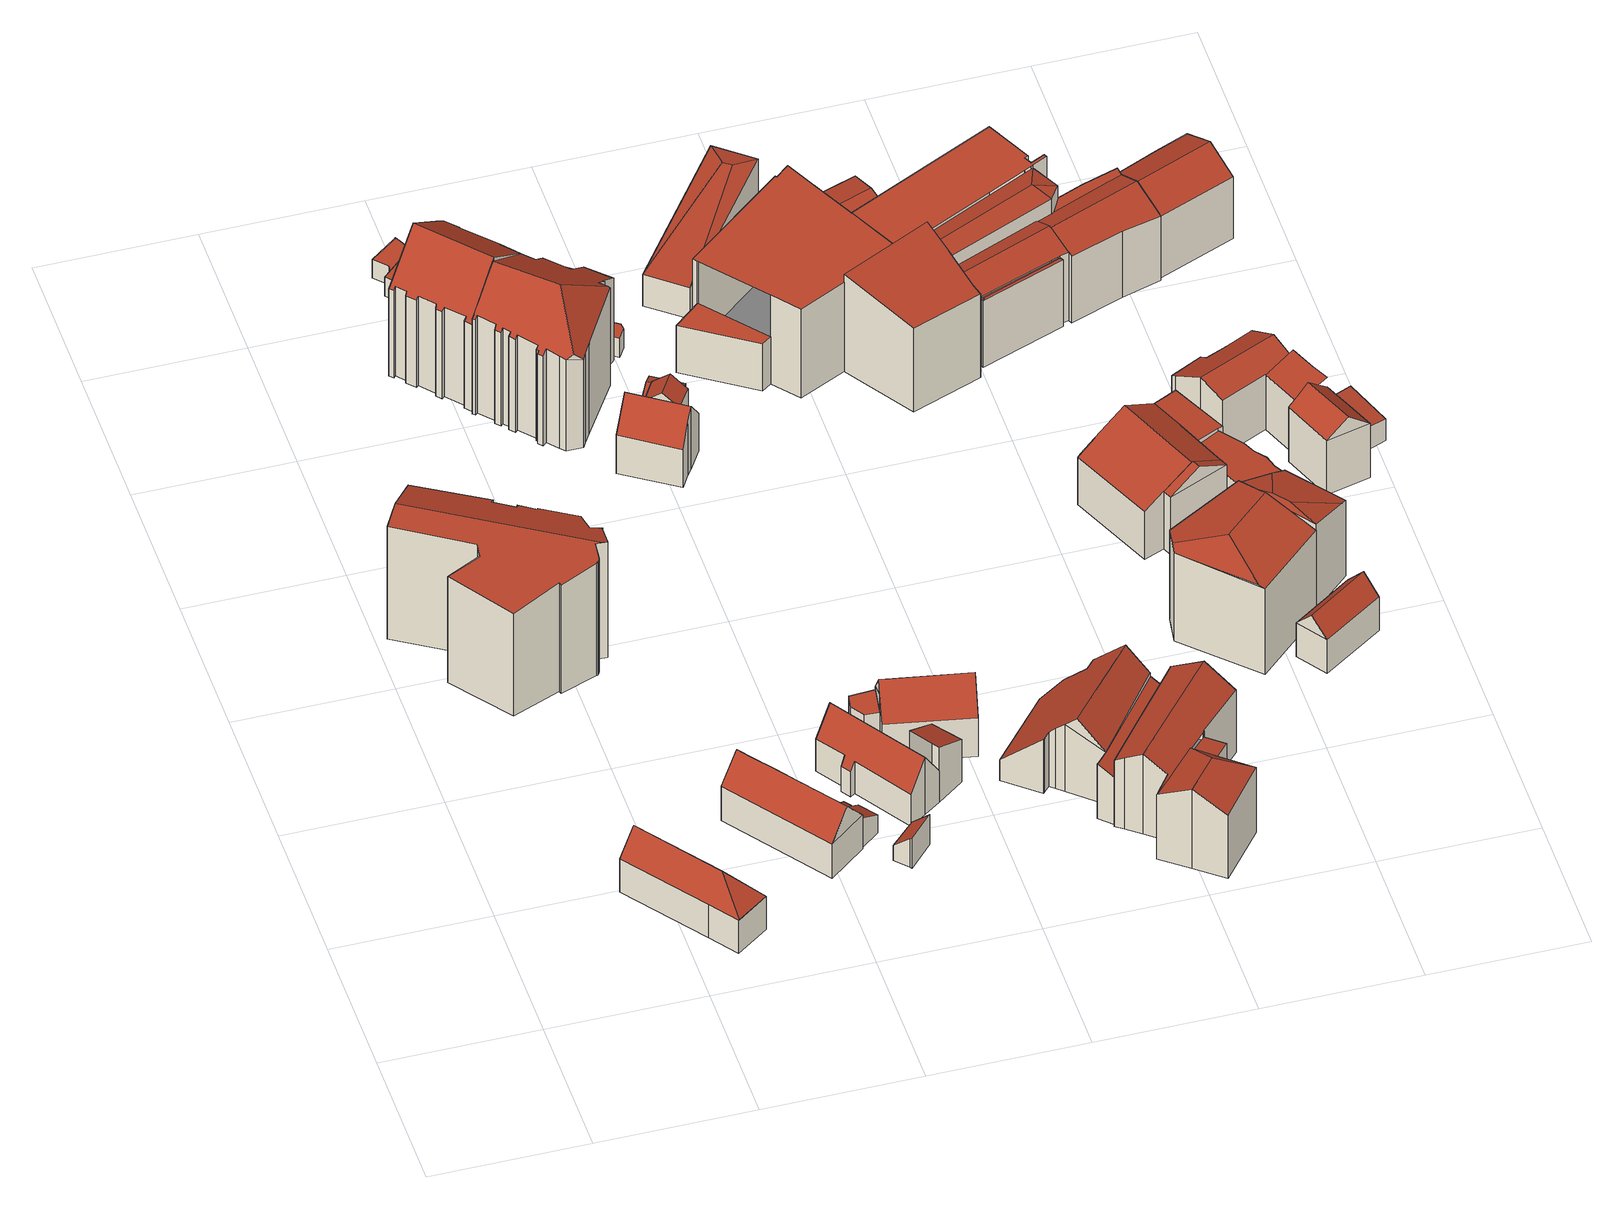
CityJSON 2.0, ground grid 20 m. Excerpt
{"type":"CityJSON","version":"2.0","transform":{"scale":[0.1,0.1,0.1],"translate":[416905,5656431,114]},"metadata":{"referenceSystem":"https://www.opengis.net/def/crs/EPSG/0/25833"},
"CityObjects":{
"building1":{"type":"Building","attributes":{"Dachtyp_tdc":"tdcFreeFormRoof","Gemeindeschluessel":14612000,"Dachneigung":52.72,"QualitaetDacherkennung":53,"Geometrietyp2DReferenz":"3000","measuredHeight":8.63,"function":"31001_9998","roofType":"5000"},"geometry":[{"type":"Solid","lod":"2","boundaries":[[[[0,1,2,3]],[[1,4,5,2]],[[4,6,7,5]],[[6,8,9,7]],[[8,10,11,9]],[[10,0,3,11]],[[8,12,13]],[[12,8,6,4,14]],[[10,13,12,14,1,0]],[[4,1,14]],[[10,8,13]],[[3,2,5,7,9,11]]]],"semantics":{"surfaces":[{"type":"WallSurface"},{"type":"RoofSurface"},{"type":"GroundSurface"}],"values":[[0,0,0,0,0,0,1,1,1,0,0,2]]}}]},
"building2":{"type":"Building","attributes":{"Dachtyp_tdc":"tdcFreeFormRoof","Gemeindeschluessel":14612000,"Dachneigung":10.25,"QualitaetDacherkennung":32,"Geometrietyp2DReferenz":"3000","measuredHeight":18.31,"function":"31001_9998","roofType":"5000"},"geometry":[{"type":"Solid","lod":"2","boundaries":[[[[15,16,17,18]],[[16,19,20,17]],[[21,22,23,24]],[[22,25,26,23]],[[25,27,28,26]],[[27,29,30,28]],[[29,31,32,30]],[[31,33,34,32]],[[33,35,36,34]],[[35,37,38,36]],[[37,39,40,38]],[[39,41,42,40]],[[41,43,44,42]],[[43,45,46,44]],[[45,47,48,46]],[[47,49,50,48]],[[49,51,52,50]],[[51,53,54,52]],[[53,55,56,54]],[[55,57,58,56]],[[57,59,60,58]],[[59,61,62,60]],[[61,15,18,62]],[[63,25,22,21,64,65,66,67,68,19,16,15,61,59,69]],[[49,47,45,43,41,39,37,35,33,31,29,27,63,69,57,55,53,51]],[[27,25,63]],[[59,57,69]],[[18,17,20,70,71,72,73,74,24,23,26,28,30,32,34,36,38,40,42,44,46,48,50,52,54,56,58,60,62]],[[19,68,70,20]],[[68,67,71,70]],[[67,66,72,71]],[[66,65,73,72]],[[65,64,74,73]],[[64,21,24,74]]]],"semantics":{"surfaces":[{"type":"WallSurface"},{"type":"RoofSurface"},{"type":"GroundSurface"}],"values":[[0,0,0,0,0,0,0,0,0,0,0,0,0,0,0,0,0,0,0,0,0,0,0,1,1,0,0,2,0,0,0,0,0,0]]}}]},
"building3":{"type":"Building","attributes":{"Dachtyp_tdc":"tdcFreeFormRoof","Gemeindeschluessel":14612000,"Dachneigung":49.77,"QualitaetDacherkennung":82,"Geometrietyp2DReferenz":"3000","measuredHeight":8.98,"function":"31001_9998","roofType":"5000"},"geometry":[{"type":"Solid","lod":"2","boundaries":[[[[75,76,77,78]],[[76,79,80,77]],[[79,81,82,80]],[[81,83,84,82]],[[83,85,86,84]],[[85,87,88,86]],[[87,75,78,88]],[[89,85,83,81,79,76,90]],[[87,89,90,75]],[[87,85,89]],[[76,75,90]],[[78,77,80,82,84,86,88]]]],"semantics":{"surfaces":[{"type":"WallSurface"},{"type":"RoofSurface"},{"type":"GroundSurface"}],"values":[[0,0,0,0,0,0,0,1,1,0,0,2]]}}]},
"building4":{"type":"Building","attributes":{"Dachtyp_tdc":"tdcPolyFlatRoof","Gemeindeschluessel":14612000,"Dachneigung":32.1,"QualitaetDacherkennung":32,"Geometrietyp2DReferenz":"3000","measuredHeight":4.16,"function":"31001_9998","roofType":"2100"},"geometry":[{"type":"Solid","lod":"2","boundaries":[[[[91,92,93,94]],[[92,95,96,93]],[[95,97,98,96]],[[97,99,100,98]],[[99,101,102,100]],[[101,103,104,102]],[[103,105,106,104]],[[105,107,108,106]],[[107,109,110,108]],[[109,91,94,110]],[[109,107,105,103,101,99,97,95,92,91]],[[94,93,96,98,100,102,104,106,108,110]]]],"semantics":{"surfaces":[{"type":"WallSurface"},{"type":"RoofSurface"},{"type":"GroundSurface"}],"values":[[0,0,0,0,0,0,0,0,0,0,1,2]]}}]},
"building5":{"type":"Building","attributes":{"Dachtyp_tdc":"tdcPolyFlatRoof","Gemeindeschluessel":14612000,"Dachneigung":30.9,"QualitaetDacherkennung":56,"Geometrietyp2DReferenz":"3000","measuredHeight":4.74,"function":"31001_9998","roofType":"2100"},"geometry":[{"type":"Solid","lod":"2","boundaries":[[[[111,112,113,114,115]],[[94,110,108,116,117]],[[115,114,110,94]],[[114,113,108,110]],[[113,112,116,108]],[[112,111,117,116]],[[111,115,94,117]]]],"semantics":{"surfaces":[{"type":"RoofSurface"},{"type":"GroundSurface"},{"type":"WallSurface"}],"values":[[0,1,2,2,2,2,2]]}}]},
"building6":{"type":"Building","attributes":{"Dachtyp_tdc":"tdcPolyFlatRoof","Gemeindeschluessel":14612000,"Dachneigung":41.65,"QualitaetDacherkennung":48,"Geometrietyp2DReferenz":"3000","measuredHeight":4.69,"function":"31001_9998","roofType":"2100"},"geometry":[{"type":"Solid","lod":"2","boundaries":[[[[118,119,120,121]],[[119,122,123,120]],[[122,124,125,123]],[[124,126,127,125]],[[126,118,121,127]],[[126,124,122,119,118]],[[121,120,123,125,127]]]],"semantics":{"surfaces":[{"type":"WallSurface"},{"type":"RoofSurface"},{"type":"GroundSurface"}],"values":[[0,0,0,0,0,1,2]]}}]},
"building7":{"type":"Building","attributes":{"Gemeindeschluessel":14612000,"Geometrietyp2DReferenz":"3000","function":"31001_9998","roofType":"9999"},"children":["building7-1","building7-2"]},
"building7-1":{"type":"BuildingPart","attributes":{"Dachtyp_tdc":"tdcPolyFlatRoof","Dachneigung":0,"QualitaetDacherkennung":54,"Geometrietyp2DReferenz":"3000","measuredHeight":3.72,"roofType":"1000"},"parents":["building7"],"geometry":[{"type":"MultiSurface","lod":"2","boundaries":[[[128,129,130,131]],[[132,133,134,135]],[[133,136,137,134]],[[136,138,139,137]],[[138,140,141,139]],[[140,138,136,133,132,142,129,128]],[[131,130,143,135,134,137,139,141]],[[129,142,143,130]],[[142,132,135,143]]],"semantics":{"surfaces":[{"type":"WallSurface"},{"type":"RoofSurface"},{"type":"GroundSurface"}],"values":[0,0,0,0,0,1,2,0,0]}}]},
"building7-2":{"type":"BuildingPart","attributes":{"Dachtyp_tdc":"tdcGableRoof","Dachneigung":37.18,"QualitaetDacherkennung":64,"Geometrietyp2DReferenz":"3000","measuredHeight":19.76,"roofType":"3100"},"parents":["building7"],"geometry":[{"type":"MultiSurface","lod":"2","boundaries":[[[144,145,128,131]],[[146,141,140]],[[146,147,148,141]],[[147,149,150,148]],[[149,151,152,150]],[[151,153,154,152]],[[153,155,156,154]],[[155,157,158,156]],[[157,159,160,158]],[[161,162,163,164]],[[162,165,166,163]],[[165,167,168,166]],[[167,169,170,168]],[[169,171,172,170]],[[171,173,174,172]],[[173,175,176,174]],[[175,177,178,176]],[[177,179,180,178]],[[179,181,182,180]],[[181,183,184,182]],[[183,144,131,184]],[[179,177,175,173,171,169,167,165,162,161,185,159,157,155,153,151,149]],[[149,147,146,145,144,183,181,179]],[[131,141,148,150,152,154,156,158,160,186,164,163,166,168,170,172,174,176,178,180,182,184]],[[159,185,186,160]],[[185,161,164,186]]],"semantics":{"surfaces":[{"type":"WallSurface"},{"type":"RoofSurface"},{"type":"GroundSurface"}],"values":[0,0,0,0,0,0,0,0,0,0,0,0,0,0,0,0,0,0,0,0,0,1,1,2,0,0]}}]},
"building8":{"type":"Building","attributes":{"Gemeindeschluessel":14612000,"Geometrietyp2DReferenz":"3000","function":"31001_9998","roofType":"9999"},"children":["building8-1","building8-2"]},
"building8-1":{"type":"BuildingPart","attributes":{"Dachtyp_tdc":"tdcPolyFlatRoof","Dachneigung":0,"QualitaetDacherkennung":47,"Geometrietyp2DReferenz":"3000","measuredHeight":2.92,"roofType":"1000"},"parents":["building8"],"geometry":[{"type":"MultiSurface","lod":"2","boundaries":[[[187,188,189,190]],[[188,191,192,189]],[[191,193,194,192]],[[193,195,196,194]],[[195,197,198,196]],[[197,199,200,198]],[[197,195,193,191,188,187,199]],[[200,190,189,192,194,196,198]]],"semantics":{"surfaces":[{"type":"WallSurface"},{"type":"RoofSurface"},{"type":"GroundSurface"}],"values":[0,0,0,0,0,0,1,2]}}]},
"building8-2":{"type":"BuildingPart","attributes":{"Dachtyp_tdc":"tdcPolyFlatRoof","Dachneigung":0,"QualitaetDacherkennung":0,"Geometrietyp2DReferenz":"3000","measuredHeight":3,"roofType":"9999"},"parents":["building8"],"geometry":[{"type":"MultiSurface","lod":"2","boundaries":[[[201,202,203,204,205,206,207]],[[199,187,207,206]],[[206,205,208,200,199]],[[205,204,209,208]],[[204,203,210,209]],[[203,202,211,210]],[[202,201,212,211]],[[201,207,187,190,212]],[[190,200,208,209,210,211,212]],[[199,200,190,187]]],"semantics":{"surfaces":[{"type":"RoofSurface"},{"type":"WallSurface"},{"type":"GroundSurface"},{"type":"ClosureSurface","isClosure":"1","QuelleClosure":"LoD1Solid"}],"values":[0,1,1,1,1,1,1,1,2,3]}}]},
"building9":{"type":"Building","attributes":{"Gemeindeschluessel":14612000,"Geometrietyp2DReferenz":"3000","function":"31001_9998","roofType":"9999"},"children":["building9-1","building9-2"]},
"building9-1":{"type":"BuildingPart","attributes":{"Dachtyp_tdc":"tdcGableRoof","Dachneigung":56.98,"QualitaetDacherkennung":80,"Geometrietyp2DReferenz":"3000","measuredHeight":9,"roofType":"3100"},"parents":["building9"],"geometry":[{"type":"MultiSurface","lod":"2","boundaries":[[[213,214,215,216]],[[214,217,218,215]],[[217,219,220,218]],[[219,221,222,220]],[[221,223,224,222]],[[223,225,226,224]],[[227,228,229,230]],[[228,231,232,229]],[[231,233,234,232]],[[233,213,216,234]],[[228,227,225,223,221]],[[221,219,217,214,213,233,231,228]],[[216,215,218,220,222,224,226,230,229,232,234]]],"semantics":{"surfaces":[{"type":"WallSurface"},{"type":"RoofSurface"},{"type":"GroundSurface"}],"values":[0,0,0,0,0,0,0,0,0,0,1,1,2]}}]},
"building9-2":{"type":"BuildingPart","attributes":{"Dachtyp_tdc":"tdcPolyFlatRoof","Dachneigung":25.76,"QualitaetDacherkennung":64,"Geometrietyp2DReferenz":"3000","measuredHeight":8.73,"roofType":"2100"},"parents":["building9"],"geometry":[{"type":"MultiSurface","lod":"2","boundaries":[[[235,236,227,230,237]],[[238,239,240,226,225]],[[239,235,237,240]],[[239,238,236,235]],[[237,230,226,240]]],"semantics":{"surfaces":[{"type":"WallSurface"},{"type":"RoofSurface"},{"type":"GroundSurface"}],"values":[0,0,0,1,2]}}]},
"building10":{"type":"Building","attributes":{"Dachtyp_tdc":"tdcPolyFlatRoof","Gemeindeschluessel":14612000,"Dachneigung":0,"QualitaetDacherkennung":69,"Geometrietyp2DReferenz":"3000","measuredHeight":6.26,"function":"31001_9998","roofType":"1000"},"geometry":[{"type":"Solid","lod":"2","boundaries":[[[[241,242,243,244]],[[242,245,246,243]],[[245,247,248,246]],[[247,249,250,248]],[[249,241,244,250]],[[249,247,245,242,241]],[[244,243,246,248,250]]]],"semantics":{"surfaces":[{"type":"WallSurface"},{"type":"RoofSurface"},{"type":"GroundSurface"}],"values":[[0,0,0,0,0,1,2]]}}]},
"building11":{"type":"Building","attributes":{"Dachtyp_tdc":"tdcFreeFormRoof","Gemeindeschluessel":14612000,"Dachneigung":33.55,"QualitaetDacherkennung":36,"Geometrietyp2DReferenz":"3000","measuredHeight":19.72,"function":"31001_9998","roofType":"5000"},"geometry":[{"type":"Solid","lod":"2","boundaries":[[[[251,252,253,254]],[[252,255,256,253]],[[255,257,258,256]],[[257,259,260,258]],[[259,261,262,260]],[[261,263,264,262]],[[263,265,266,264]],[[265,267,268,266]],[[267,269,270,268]],[[269,147,271,270]],[[147,272,273,271]],[[272,274,275,273]],[[274,276,277,275]],[[276,278,279,277]],[[278,280,281,279]],[[280,282,283,281]],[[282,284,285,283]],[[284,286,287,285]],[[286,288,289,287]],[[288,290,291,289]],[[290,292,293,291]],[[292,294,295,293]],[[294,296,297,295]],[[296,298,299,297]],[[298,300,301,299]],[[300,302,303,301]],[[302,304,305,303]],[[304,306,307,305]],[[306,308,309,307]],[[308,310,311,309]],[[310,312,313,311]],[[312,314,315,313]],[[314,316,317,315]],[[316,251,254,317]],[[318,319,288,286,284,282,280,278,276,274,272,147,320]],[[252,251,316,314,312,310,308,306,304,302,300,298,321,318,320,269,267,265,263,261,259,257,255]],[[298,296,321]],[[290,288,319]],[[147,269,320]],[[254,253,256,258,260,262,264,266,268,270,271,273,275,277,279,281,283,285,287,289,291,293,295,297,299,301,303,305,307,309,311,313,315,317]],[[292,290,319,318,321,296,294]]]],"semantics":{"surfaces":[{"type":"WallSurface"},{"type":"RoofSurface"},{"type":"GroundSurface"}],"values":[[0,0,0,0,0,0,0,0,0,0,0,0,0,0,0,0,0,0,0,0,0,0,0,0,0,0,0,0,0,0,0,0,0,0,1,1,0,0,0,2,1]]}}]},
"building12":{"type":"Building","attributes":{"Gemeindeschluessel":14612000,"Geometrietyp2DReferenz":"3000","function":"31001_9998","roofType":"9999"},"children":["building12-1","building12-2"]},
"building12-1":{"type":"BuildingPart","attributes":{"Dachtyp_tdc":"tdcGableRoof","Dachneigung":50.93,"QualitaetDacherkennung":64,"Geometrietyp2DReferenz":"3000","measuredHeight":9.84,"roofType":"3100"},"parents":["building12"],"geometry":[{"type":"MultiSurface","lod":"2","boundaries":[[[322,323,324,325]],[[323,326,327,324]],[[326,328,329,327]],[[328,330,331,329]],[[330,332,333,331]],[[332,334,335,333]],[[334,336,337,335]],[[336,338,339,337]],[[334,332,330,328,326]],[[326,323,322,338,336,334]],[[325,324,327,329,331,333,335,337,339]]],"semantics":{"surfaces":[{"type":"WallSurface"},{"type":"RoofSurface"},{"type":"GroundSurface"}],"values":[0,0,0,0,0,0,0,0,1,1,2]}}]},
"building12-2":{"type":"BuildingPart","attributes":{"Dachtyp_tdc":"tdcGableRoof","Dachneigung":40.05,"QualitaetDacherkennung":68,"Geometrietyp2DReferenz":"3000","measuredHeight":8.01,"roofType":"3100"},"parents":["building12"],"geometry":[{"type":"MultiSurface","lod":"2","boundaries":[[[340,341,342,339,338]],[[341,343,344,342]],[[343,345,346,344]],[[345,347,322,325,346]],[[345,348,349,350,347]],[[340,350,349,341]],[[347,350,340]],[[343,348,345]],[[341,349,348,343]],[[325,339,342,344,346]]],"semantics":{"surfaces":[{"type":"WallSurface"},{"type":"RoofSurface"},{"type":"GroundSurface"}],"values":[0,0,0,0,1,1,0,0,0,2]}}]},
"building13":{"type":"Building","attributes":{"Dachtyp_tdc":"tdcFreeFormRoof","Gemeindeschluessel":14612000,"Dachneigung":51.92,"QualitaetDacherkennung":77,"Geometrietyp2DReferenz":"3000","measuredHeight":10.16,"function":"31001_9998","roofType":"5000"},"geometry":[{"type":"Solid","lod":"2","boundaries":[[[[351,352,353,354]],[[352,355,356,353]],[[355,357,358,356]],[[357,359,360,358]],[[359,351,354,360]],[[359,361,362,352,351]],[[361,357,355,362]],[[355,352,362]],[[359,357,361]],[[354,353,356,358,360]]]],"semantics":{"surfaces":[{"type":"WallSurface"},{"type":"RoofSurface"},{"type":"GroundSurface"}],"values":[[0,0,0,0,0,1,1,0,0,2]]}}]},
"building14":{"type":"Building","attributes":{"Dachtyp_tdc":"tdcPolyFlatRoof","Gemeindeschluessel":14612000,"Dachneigung":0,"QualitaetDacherkennung":54,"Geometrietyp2DReferenz":"3000","measuredHeight":3.08,"function":"31001_9998","roofType":"1000"},"geometry":[{"type":"Solid","lod":"2","boundaries":[[[[363,364,365,366]],[[364,367,368,365]],[[367,369,370,368]],[[369,371,372,370]],[[371,373,374,372]],[[373,375,376,374]],[[375,377,378,376]],[[377,363,366,378]],[[377,375,373,371,369,367,364,363]],[[366,365,368,370,372,374,376,378]]]],"semantics":{"surfaces":[{"type":"WallSurface"},{"type":"RoofSurface"},{"type":"GroundSurface"}],"values":[[0,0,0,0,0,0,0,0,1,2]]}}]},
"building15":{"type":"Building","attributes":{"Dachtyp_tdc":"tdcFreeFormRoof","Gemeindeschluessel":14612000,"Dachneigung":17.25,"QualitaetDacherkennung":62,"Geometrietyp2DReferenz":"3000","measuredHeight":3.27,"function":"31001_9998","roofType":"5000"},"geometry":[{"type":"Solid","lod":"2","boundaries":[[[[379,380,381,382]],[[380,383,384,381]],[[383,385,386,384]],[[385,387,388,386]],[[387,379,382,388]],[[389,379,387,390]],[[380,389,390,385,383]],[[380,379,389]],[[387,385,390]],[[382,381,384,386,388]]]],"semantics":{"surfaces":[{"type":"WallSurface"},{"type":"RoofSurface"},{"type":"GroundSurface"}],"values":[[0,0,0,0,0,1,1,0,0,2]]}}]},
"building16":{"type":"Building","attributes":{"Dachtyp_tdc":"tdcPolyFlatRoof","Gemeindeschluessel":14612000,"Dachneigung":0,"QualitaetDacherkennung":74,"Geometrietyp2DReferenz":"3000","measuredHeight":4.22,"function":"31001_9998","roofType":"1000"},"geometry":[{"type":"Solid","lod":"2","boundaries":[[[[391,392,393,394]],[[392,395,396,393]],[[395,397,398,396]],[[397,399,400,398]],[[399,391,394,400]],[[399,397,395,392,391]],[[394,393,396,398,400]]]],"semantics":{"surfaces":[{"type":"WallSurface"},{"type":"RoofSurface"},{"type":"GroundSurface"}],"values":[[0,0,0,0,0,1,2]]}}]},
"building17":{"type":"Building","attributes":{"Dachtyp_tdc":"tdcFreeFormRoof","Gemeindeschluessel":14612000,"Dachneigung":43.83,"QualitaetDacherkennung":46,"Geometrietyp2DReferenz":"3000","measuredHeight":12.04,"function":"31001_9998","roofType":"5000"},"geometry":[{"type":"Solid","lod":"2","boundaries":[[[[401,402,403,404,405,406,407,408,409,410,411,412]],[[411,413,412]],[[414,402,401]],[[415,416,417,418,419,420,421,422,423,424,425,426]],[[403,402,425,424]],[[402,414,426,425]],[[414,413,415,426]],[[414,401,412,413]],[[413,411,416,415]],[[411,410,417,416]],[[410,409,418,417]],[[409,408,419,418]],[[408,407,420,419]],[[407,406,421,420]],[[406,405,422,421]],[[405,404,423,422]],[[404,403,424,423]]]],"semantics":{"surfaces":[{"type":"RoofSurface"},{"type":"WallSurface"},{"type":"GroundSurface"}],"values":[[0,1,1,2,1,1,1,0,1,1,1,1,1,1,1,1,1]]}}]},
"building18":{"type":"Building","attributes":{"Dachtyp_tdc":"tdcPolyFlatRoof","Gemeindeschluessel":14612000,"Dachneigung":28.66,"QualitaetDacherkennung":18,"Geometrietyp2DReferenz":"3000","measuredHeight":8.55,"function":"31001_9998","roofType":"2100"},"geometry":[{"type":"Solid","lod":"2","boundaries":[[[[427,428,429,430]],[[428,431,432,429]],[[431,433,434,432]],[[433,435,436,434]],[[435,437,438,436]],[[437,439,440,438]],[[439,441,442,440]],[[441,443,444,442]],[[443,427,430,444]],[[443,441,439,437,435,433,431,428,427]],[[430,429,432,434,436,438,440,442,444]]]],"semantics":{"surfaces":[{"type":"WallSurface"},{"type":"RoofSurface"},{"type":"GroundSurface"}],"values":[[0,0,0,0,0,0,0,0,0,1,2]]}}]},
"building19":{"type":"Building","attributes":{"Gemeindeschluessel":14612000,"Geometrietyp2DReferenz":"3000","function":"31001_9998","roofType":"9999"},"children":["building19-1","building19-2","building19-3"]},
"building19-1":{"type":"BuildingPart","attributes":{"Dachtyp_tdc":"tdcHipAndGableRoof","Dachneigung":29.99,"QualitaetDacherkennung":57,"Geometrietyp2DReferenz":"3000","measuredHeight":12.55,"roofType":"5000"},"parents":["building19"],"geometry":[{"type":"MultiSurface","lod":"2","boundaries":[[[445,446,447,448,449]],[[446,450,451,447]],[[450,452,453,451]],[[452,454,455,453]],[[446,445,456,457]],[[456,458,459,454,452,457]],[[452,450,446,457]],[[455,460,461,448,447,451,453]],[[454,459,460,455]]],"semantics":{"surfaces":[{"type":"WallSurface"},{"type":"RoofSurface"},{"type":"GroundSurface"}],"values":[0,0,0,0,1,1,1,2,0]}}]},
"building19-2":{"type":"BuildingPart","attributes":{"Dachtyp_tdc":"tdcPolyFlatRoof","Dachneigung":5.57,"QualitaetDacherkennung":42,"Geometrietyp2DReferenz":"3000","measuredHeight":9.5,"roofType":"2100"},"parents":["building19"],"geometry":[{"type":"MultiSurface","lod":"2","boundaries":[[[462,449,448,463]],[[464,462,463,465]],[[464,466,449,462]],[[463,448,461,465]]],"semantics":{"surfaces":[{"type":"WallSurface"},{"type":"RoofSurface"},{"type":"GroundSurface"}],"values":[0,0,1,2]}}]},
"building19-3":{"type":"BuildingPart","attributes":{"Dachtyp_tdc":"tdcGableRoof","Dachneigung":31.87,"QualitaetDacherkennung":72,"Geometrietyp2DReferenz":"3000","measuredHeight":12.6,"roofType":"3100"},"parents":["building19"],"geometry":[{"type":"MultiSurface","lod":"2","boundaries":[[[467,468,469,470]],[[468,471,472,469]],[[471,473,474,472]],[[473,475,476,474]],[[475,477,478,476]],[[477,479,464,465,478]],[[480,481,482,460,459]],[[481,483,484,482]],[[483,485,486,484]],[[485,487,488,486]],[[487,467,470,488]],[[483,481,480,458,489,479,477,475,473]],[[473,471,468,467,487,485,483]],[[470,469,472,474,476,478,465,461,460,482,484,486,488]]],"semantics":{"surfaces":[{"type":"WallSurface"},{"type":"RoofSurface"},{"type":"GroundSurface"}],"values":[0,0,0,0,0,0,0,0,0,0,0,1,1,2]}}]},
"building20":{"type":"Building","attributes":{"Dachtyp_tdc":"tdcHipRoof","Gemeindeschluessel":14612000,"Dachneigung":10,"QualitaetDacherkennung":30,"Geometrietyp2DReferenz":"3000","measuredHeight":8.11,"function":"31001_9998","roofType":"3200"},"geometry":[{"type":"Solid","lod":"2","boundaries":[[[[490,491,492,493]],[[491,494,495,492]],[[494,496,497,495]],[[496,490,493,497]],[[494,491,498]],[[490,496,499]],[[491,490,499,498]],[[496,494,498,499]],[[493,492,495,497]]]],"semantics":{"surfaces":[{"type":"WallSurface"},{"type":"RoofSurface"},{"type":"GroundSurface"}],"values":[[0,0,0,0,1,1,1,1,2]]}}]},
"building21":{"type":"Building","attributes":{"name":"Stadtbezirksamt Loschwitz","Gemeindeschluessel":14612000,"Geometrietyp2DReferenz":"3000","function":"31001_3012","roofType":"9999"},"children":["building21-1","building21-2","building21-3","building21-4","building21-5"]},
"building21-1":{"type":"BuildingPart","attributes":{"Dachtyp_tdc":"tdcPolyFlatRoof","Dachneigung":0,"QualitaetDacherkennung":63,"Geometrietyp2DReferenz":"3000","measuredHeight":7.35,"roofType":"1000"},"parents":["building21"],"geometry":[{"type":"MultiSurface","lod":"2","boundaries":[[[500,501,502,503]],[[501,504,505,502]],[[504,506,507,505]],[[506,508,509,507]],[[508,506,504,501,500]],[[503,502,505,507,509]]],"semantics":{"surfaces":[{"type":"WallSurface"},{"type":"RoofSurface"},{"type":"GroundSurface"}],"values":[0,0,0,0,1,2]}}]},
"building21-2":{"type":"BuildingPart","attributes":{"Dachtyp_tdc":"tdcPolyFlatRoof","Dachneigung":0,"QualitaetDacherkennung":70,"Geometrietyp2DReferenz":"3000","measuredHeight":14.05,"roofType":"1000"},"parents":["building21"],"geometry":[{"type":"MultiSurface","lod":"2","boundaries":[[[510,511,512,513]],[[511,514,515,512]],[[514,516,517,515]],[[516,518,519,517]],[[518,520,521,519]],[[520,522,523,521]],[[522,524,523]],[[525,510,513,526,527]],[[525,528,529,522,520,518,516,514,511,510]],[[513,512,515,517,519,521,523,530,531,526]]],"semantics":{"surfaces":[{"type":"WallSurface"},{"type":"RoofSurface"},{"type":"GroundSurface"}],"values":[0,0,0,0,0,0,0,0,1,2]}}]},
"building21-3":{"type":"BuildingPart","attributes":{"Dachtyp_tdc":"tdcFreeFormRoof","Dachneigung":16.57,"QualitaetDacherkennung":36,"Geometrietyp2DReferenz":"3000","measuredHeight":14.36,"roofType":"5000"},"parents":["building21"],"geometry":[{"type":"MultiSurface","lod":"2","boundaries":[[[524,532,533,523]],[[532,534,535,533]],[[534,536,537,535]],[[538,539,540,536,534]],[[538,534,532]],[[539,538,532,524]],[[540,539,524,541]],[[523,533,535,537,530]]],"semantics":{"surfaces":[{"type":"WallSurface"},{"type":"RoofSurface"},{"type":"GroundSurface"}],"values":[0,0,0,1,1,1,1,2]}}]},
"building21-4":{"type":"BuildingPart","attributes":{"Dachtyp_tdc":"tdcPolyFlatRoof","Dachneigung":0,"QualitaetDacherkennung":52,"Geometrietyp2DReferenz":"3000","measuredHeight":13.98,"roofType":"1000"},"parents":["building21"],"geometry":[{"type":"MultiSurface","lod":"2","boundaries":[[[542,543,544,545]],[[543,546,503,544]],[[546,500,503]],[[547,548,507,509,508]],[[548,549,550,507]],[[549,551,552,550]],[[551,553,554,552]],[[553,555,556,554]],[[555,557,558,556]],[[557,527,526,558]],[[559,527,557,555,553,551,549,548,547,546,543,542]],[[545,544,503,509,507,550,552,554,556,558,526,531]]],"semantics":{"surfaces":[{"type":"WallSurface"},{"type":"RoofSurface"},{"type":"GroundSurface"}],"values":[0,0,0,0,0,0,0,0,0,0,1,2]}}]},
"building21-5":{"type":"BuildingPart","attributes":{"Dachtyp_tdc":"tdcPolyFlatRoof","Dachneigung":12.23,"QualitaetDacherkennung":71,"Geometrietyp2DReferenz":"3000","measuredHeight":15.53,"roofType":"2100"},"parents":["building21"],"geometry":[{"type":"MultiSurface","lod":"2","boundaries":[[[560,561,562,537,536]],[[561,563,564,562]],[[563,565,566,564]],[[565,567,542,545,566]],[[565,563,561,560,568,567]],[[545,531,530,537,562,564,566]]],"semantics":{"surfaces":[{"type":"WallSurface"},{"type":"RoofSurface"},{"type":"GroundSurface"}],"values":[0,0,0,0,1,2]}}]},
"building22":{"type":"Building","attributes":{"Dachtyp_tdc":"tdcGableRoof","Gemeindeschluessel":14612000,"Dachneigung":16.13,"QualitaetDacherkennung":37,"Geometrietyp2DReferenz":"3000","measuredHeight":3,"function":"31001_9998","roofType":"3100"},"geometry":[{"type":"Solid","lod":"2","boundaries":[[[[569,570,571,572]],[[570,573,574,571]],[[573,575,576,574]],[[575,569,572,576]],[[573,570,577]],[[569,575,578]],[[570,569,578,577]],[[575,573,577,578]],[[572,571,574,576]]]],"semantics":{"surfaces":[{"type":"WallSurface"},{"type":"RoofSurface"},{"type":"GroundSurface"}],"values":[[0,0,0,0,0,0,1,1,2]]}}]},
"building23":{"type":"Building","attributes":{"Dachtyp_tdc":"tdcFreeFormRoof","Gemeindeschluessel":14612000,"Dachneigung":13.93,"QualitaetDacherkennung":44,"Geometrietyp2DReferenz":"3000","measuredHeight":15.32,"function":"31001_9998","roofType":"5000"},"geometry":[{"type":"Solid","lod":"2","boundaries":[[[[579,580,581,582]],[[580,583,584,581]],[[583,585,586,584]],[[585,587,588,586]],[[587,589,590,588]],[[589,579,582,590]],[[591,592,593,583]],[[580,579,594,592,591]],[[592,594,589,587,585,593]],[[583,580,591]],[[585,583,593]],[[579,589,594]],[[582,581,584,586,588,590]]]],"semantics":{"surfaces":[{"type":"WallSurface"},{"type":"RoofSurface"},{"type":"GroundSurface"}],"values":[[0,0,0,0,0,0,1,1,1,0,0,0,2]]}}]},
"building24":{"type":"Building","attributes":{"Gemeindeschluessel":14612000,"Geometrietyp2DReferenz":"3000","function":"31001_9998","roofType":"9999"},"children":["building24-1","building24-2","building24-3","building24-4"]},
"building24-1":{"type":"BuildingPart","attributes":{"Dachtyp_tdc":"tdcGableRoof","Dachneigung":29.3,"QualitaetDacherkennung":58,"Geometrietyp2DReferenz":"3000","measuredHeight":11.43,"roofType":"3100"},"parents":["building24"],"geometry":[{"type":"MultiSurface","lod":"2","boundaries":[[[595,596,597,598]],[[596,599,600,601,597]],[[602,603,604,605,606]],[[607,608,609,610,611]],[[608,595,598,609]],[[612,613,614,603,602,615,616]],[[616,599,596,595,608,607,612]],[[598,597,601,617,618,605,604,619,610,609]]],"semantics":{"surfaces":[{"type":"WallSurface"},{"type":"RoofSurface"},{"type":"GroundSurface"}],"values":[0,0,0,0,0,1,1,2]}}]},
"building24-2":{"type":"BuildingPart","attributes":{"Dachtyp_tdc":"tdcPolyFlatRoof","Dachneigung":5.61,"QualitaetDacherkennung":80,"Geometrietyp2DReferenz":"3000","measuredHeight":5.77,"roofType":"2100"},"parents":["building24"],"geometry":[{"type":"MultiSurface","lod":"2","boundaries":[[[620,621,622,623,624]],[[621,625,626,622]],[[625,627,628,626]],[[627,629,630,628]],[[629,606,605,630]],[[606,629,627,625,621,620,631]],[[623,622,626,628,630,605,618]]],"semantics":{"surfaces":[{"type":"WallSurface"},{"type":"RoofSurface"},{"type":"GroundSurface"}],"values":[0,0,0,0,0,1,2]}}]},
"building24-3":{"type":"BuildingPart","attributes":{"Dachtyp_tdc":"tdcGableRoof","Dachneigung":28.04,"QualitaetDacherkennung":61,"Geometrietyp2DReferenz":"3000","measuredHeight":11.34,"roofType":"3100"},"parents":["building24"],"geometry":[{"type":"MultiSurface","lod":"2","boundaries":[[[632,633,634,604,603]],[[633,635,636,634]],[[635,611,610,636]],[[635,633,637]],[[633,632,638,637]],[[611,635,637,638,613,639]],[[604,634,636,610,619]]],"semantics":{"surfaces":[{"type":"WallSurface"},{"type":"RoofSurface"},{"type":"GroundSurface"}],"values":[0,0,0,0,1,1,2]}}]},
"building24-4":{"type":"BuildingPart","attributes":{"Dachtyp_tdc":"tdcPolyFlatRoof","Dachneigung":0,"QualitaetDacherkennung":38,"Geometrietyp2DReferenz":"3000","measuredHeight":4.73,"roofType":"1000"},"parents":["building24"],"geometry":[{"type":"MultiSurface","lod":"2","boundaries":[[[600,640,641,601]],[[640,642,643,641]],[[642,644,645,643]],[[644,624,623,645]],[[624,644,642,640,600,646,647]],[[618,617,601,641,643,645,623]]],"semantics":{"surfaces":[{"type":"WallSurface"},{"type":"RoofSurface"},{"type":"GroundSurface"}],"values":[0,0,0,0,1,2]}}]},
"building25":{"type":"Building","attributes":{"Dachtyp_tdc":"tdcGableRoof","Gemeindeschluessel":14612000,"Dachneigung":48.29,"QualitaetDacherkennung":78,"Geometrietyp2DReferenz":"3000","measuredHeight":7.9,"function":"31001_9998","roofType":"3100"},"geometry":[{"type":"Solid","lod":"2","boundaries":[[[[648,649,650,651]],[[649,652,653,650]],[[652,654,655,653]],[[654,648,651,655]],[[652,649,656]],[[648,654,657]],[[649,648,657,656]],[[654,652,656,657]],[[651,650,653,655]]]],"semantics":{"surfaces":[{"type":"WallSurface"},{"type":"RoofSurface"},{"type":"GroundSurface"}],"values":[[0,0,0,0,0,0,1,1,2]]}}]},
"building26":{"type":"Building","attributes":{"Dachtyp_tdc":"tdcFreeFormRoof","Gemeindeschluessel":14612000,"Dachneigung":16.73,"QualitaetDacherkennung":53,"Geometrietyp2DReferenz":"3000","measuredHeight":13.55,"function":"31001_9998","roofType":"5000"},"geometry":[{"type":"Solid","lod":"2","boundaries":[[[[658,659,660,661]],[[659,662,663,660]],[[662,664,665,663]],[[664,666,667,665]],[[666,658,661,667]],[[668,669,670,664]],[[671,672,659]],[[659,672,669,668,662]],[[671,658,666,670,669,672]],[[666,664,670]],[[659,658,671]],[[664,662,668]],[[661,660,663,665,667]]]],"semantics":{"surfaces":[{"type":"WallSurface"},{"type":"RoofSurface"},{"type":"GroundSurface"}],"values":[[0,0,0,0,0,1,1,1,1,0,0,0,2]]}}]},
"building27":{"type":"Building","attributes":{"name":"Stadtbezirksamt Loschwitz","Gemeindeschluessel":14612000,"Geometrietyp2DReferenz":"3000","function":"31001_3012","roofType":"9999"},"children":["building27-1","building27-2","building27-3","building27-4"]},
"building27-1":{"type":"BuildingPart","attributes":{"Dachtyp_tdc":"tdcPolyFlatRoof","Dachneigung":38.52,"QualitaetDacherkennung":47,"Geometrietyp2DReferenz":"3000","measuredHeight":11.51,"roofType":"2100"},"parents":["building27"],"geometry":[{"type":"MultiSurface","lod":"2","boundaries":[[[673,674,675,676]],[[674,677,678,675]],[[677,679,680,678]],[[679,681,682,680]],[[681,679,677,674,673]],[[676,675,678,680,682]]],"semantics":{"surfaces":[{"type":"WallSurface"},{"type":"RoofSurface"},{"type":"GroundSurface"}],"values":[0,0,0,0,1,2]}}]},
"building27-2":{"type":"BuildingPart","attributes":{"Dachtyp_tdc":"tdcGableRoof","Dachneigung":25.75,"QualitaetDacherkennung":73,"Geometrietyp2DReferenz":"3000","measuredHeight":12.27,"roofType":"3100"},"parents":["building27"],"geometry":[{"type":"MultiSurface","lod":"2","boundaries":[[[683,684,685,686]],[[684,687,688,689,685]],[[690,691,673,676,692]],[[693,694,695,682,681]],[[694,696,697,695]],[[696,698,699,697]],[[698,683,686,699]],[[694,693,691,690,700,701,702]],[[702,687,684,683,698,696,694]],[[686,685,689,703,704,692,676,682,695,697,699]]],"semantics":{"surfaces":[{"type":"WallSurface"},{"type":"RoofSurface"},{"type":"GroundSurface"}],"values":[0,0,0,0,0,0,0,1,1,2]}}]},
"building27-3":{"type":"BuildingPart","attributes":{"Dachtyp_tdc":"tdcFreeFormRoof","Dachneigung":23.7,"QualitaetDacherkennung":19,"Geometrietyp2DReferenz":"3000","measuredHeight":10.6,"roofType":"5000"},"parents":["building27"],"geometry":[{"type":"MultiSurface","lod":"2","boundaries":[[[705,706,707,708]],[[706,709,710,707]],[[709,711,712,710]],[[711,713,714,712]],[[715,713,711,709]],[[716,715,709,706]],[[716,706,705]],[[715,716,705,713]],[[707,710,712,714,708]]],"semantics":{"surfaces":[{"type":"WallSurface"},{"type":"RoofSurface"},{"type":"GroundSurface"}],"values":[0,0,0,0,1,1,1,1,2]}}]},
"building27-4":{"type":"BuildingPart","attributes":{"Dachtyp_tdc":"tdcGableRoof","Dachneigung":25.41,"QualitaetDacherkennung":72,"Geometrietyp2DReferenz":"3000","measuredHeight":12.25,"roofType":"3100"},"parents":["building27"],"geometry":[{"type":"MultiSurface","lod":"2","boundaries":[[[688,717,708,689]],[[717,705,708]],[[718,719,712,714,713]],[[719,720,721,712]],[[720,722,723,721]],[[722,724,725,723]],[[724,726,690,692,725]],[[722,720,719,718,717,688,727,701,728]],[[728,726,724,722]],[[704,703,689,708,714,712,721,723,725,692]]],"semantics":{"surfaces":[{"type":"WallSurface"},{"type":"RoofSurface"},{"type":"GroundSurface"}],"values":[0,0,0,0,0,0,0,1,1,2]}}]},
"building28":{"type":"Building","attributes":{"Dachtyp_tdc":"tdcPolyFlatRoof","Gemeindeschluessel":14612000,"Dachneigung":5.08,"QualitaetDacherkennung":77,"Geometrietyp2DReferenz":"3000","measuredHeight":3.88,"function":"31001_9998","roofType":"2100"},"geometry":[{"type":"Solid","lod":"2","boundaries":[[[[729,730,731,732]],[[730,733,734,731]],[[733,735,736,734]],[[735,737,738,736]],[[737,739,740,738]],[[739,741,742,740]],[[741,743,744,742]],[[743,745,746,744]],[[745,747,748,746]],[[747,749,750,748]],[[749,729,732,750]],[[749,747,745,743,741,739,737,735,733,730,729]],[[732,731,734,736,738,740,742,744,746,748,750]]]],"semantics":{"surfaces":[{"type":"WallSurface"},{"type":"RoofSurface"},{"type":"GroundSurface"}],"values":[[0,0,0,0,0,0,0,0,0,0,0,1,2]]}}]},
"building29":{"type":"Building","attributes":{"Gemeindeschluessel":14612000,"Geometrietyp2DReferenz":"3000","function":"31001_9998","roofType":"9999"},"children":["building29-1","building29-2","building29-3","building29-4","building29-5"]},
"building29-1":{"type":"BuildingPart","attributes":{"Dachtyp_tdc":"tdcGableRoof","Dachneigung":40.1,"QualitaetDacherkennung":82,"Geometrietyp2DReferenz":"3000","measuredHeight":10.85,"roofType":"3100"},"parents":["building29"],"geometry":[{"type":"MultiSurface","lod":"2","boundaries":[[[751,752,753,754,755]],[[752,756,757,753]],[[756,758,759,757]],[[758,760,761,759]],[[752,751,762,763,764,765]],[[766,756,765,764,767]],[[758,766,767,768,760]],[[756,766,758]],[[769,762,751]],[[752,765,756]],[[754,753,757,759,761,770]]],"semantics":{"surfaces":[{"type":"WallSurface"},{"type":"RoofSurface"},{"type":"GroundSurface"}],"values":[0,0,0,0,1,1,0,0,0,0,2]}}]},
"building29-2":{"type":"BuildingPart","attributes":{"Dachtyp_tdc":"tdcGableRoof","Dachneigung":30.05,"QualitaetDacherkennung":41,"Geometrietyp2DReferenz":"3000","measuredHeight":9.82,"roofType":"3100"},"parents":["building29"],"geometry":[{"type":"MultiSurface","lod":"2","boundaries":[[[771,772,773,774]],[[772,775,776,773]],[[775,777,776]],[[778,779,780,781,782,783]],[[779,784,785,780]],[[786,787,788,789,790]],[[787,791,792,788]],[[791,793,794,792]],[[793,795,796,794]],[[795,771,774,796]],[[791,787,786,797,784,779]],[[779,778,775,772,771,795,793,791]],[[774,773,776,781,780,785,789,788,792,794,796]]],"semantics":{"surfaces":[{"type":"WallSurface"},{"type":"RoofSurface"},{"type":"GroundSurface"}],"values":[0,0,0,0,0,0,0,0,0,0,1,1,2]}}]},
"building29-3":{"type":"BuildingPart","attributes":{"Dachtyp_tdc":"tdcGableRoof","Dachneigung":61.27,"QualitaetDacherkennung":13,"Geometrietyp2DReferenz":"3000","measuredHeight":5.35,"roofType":"3100"},"parents":["building29"],"geometry":[{"type":"MultiSurface","lod":"2","boundaries":[[[798,799,800,801]],[[799,782,781,800]],[[777,798,801,776]],[[777,802,803,798]],[[804,803,802,783]],[[799,804,783,782]],[[798,803,804,799]],[[801,800,781,776]]],"semantics":{"surfaces":[{"type":"WallSurface"},{"type":"RoofSurface"},{"type":"GroundSurface"}],"values":[0,0,0,1,1,0,0,2]}}]},
"building29-4":{"type":"BuildingPart","attributes":{"Dachtyp_tdc":"tdcPolyFlatRoof","Dachneigung":18.51,"QualitaetDacherkennung":69,"Geometrietyp2DReferenz":"3000","measuredHeight":10.04,"roofType":"2100"},"parents":["building29"],"geometry":[{"type":"MultiSurface","lod":"2","boundaries":[[[805,806,807,808,785,784]],[[768,790,789,761,760]],[[768,763,809,806,805,797,790]],[[789,785,808,770,761]]],"semantics":{"surfaces":[{"type":"WallSurface"},{"type":"RoofSurface"},{"type":"GroundSurface"}],"values":[0,0,1,2]}}]},
"building29-5":{"type":"BuildingPart","attributes":{"Dachtyp_tdc":"tdcPolyFlatRoof","Dachneigung":3.12,"QualitaetDacherkennung":54,"Geometrietyp2DReferenz":"3000","measuredHeight":3.65,"roofType":"2100"},"parents":["building29"],"geometry":[{"type":"MultiSurface","lod":"2","boundaries":[[[807,810,811,808]],[[810,812,813,811]],[[812,755,754,813]],[[755,812,810,807,814]],[[808,811,813,754,770]]],"semantics":{"surfaces":[{"type":"WallSurface"},{"type":"RoofSurface"},{"type":"GroundSurface"}],"values":[0,0,0,1,2]}}]},
"building30":{"type":"Building","attributes":{"Dachtyp_tdc":"tdcPolyFlatRoof","Gemeindeschluessel":14612000,"Dachneigung":0,"QualitaetDacherkennung":52,"Geometrietyp2DReferenz":"3000","measuredHeight":4.14,"function":"31001_9998","roofType":"1000"},"geometry":[{"type":"Solid","lod":"2","boundaries":[[[[815,816,817,818]],[[816,819,820,817]],[[819,821,822,820]],[[821,815,818,822]],[[821,819,816,815]],[[818,817,820,822]]]],"semantics":{"surfaces":[{"type":"WallSurface"},{"type":"RoofSurface"},{"type":"GroundSurface"}],"values":[[0,0,0,0,1,2]]}}]},
"building31":{"type":"Building","attributes":{"Dachtyp_tdc":"tdcFreeFormRoof","Gemeindeschluessel":14612000,"Dachneigung":46.58,"QualitaetDacherkennung":20,"Geometrietyp2DReferenz":"3000","measuredHeight":5.24,"function":"31001_9998","roofType":"5000"},"geometry":[{"type":"Solid","lod":"2","boundaries":[[[[821,819,823,824]],[[819,825,826,823]],[[825,827,828,826]],[[827,821,824,828]],[[829,830,827,825]],[[829,825,819]],[[830,829,819,821]],[[830,821,827]],[[824,823,826,828]]]],"semantics":{"surfaces":[{"type":"WallSurface"},{"type":"RoofSurface"},{"type":"GroundSurface"}],"values":[[0,0,0,0,1,1,1,0,2]]}}]},
"building32":{"type":"Building","attributes":{"Dachtyp_tdc":"tdcGableRoof","Gemeindeschluessel":14612000,"Dachneigung":25.27,"QualitaetDacherkennung":75,"Geometrietyp2DReferenz":"3000","measuredHeight":11.78,"function":"31001_9998","roofType":"3100"},"geometry":[{"type":"Solid","lod":"2","boundaries":[[[[696,831,832,833]],[[831,834,835,832]],[[834,836,837,835]],[[836,838,828,837]],[[838,839,826,828]],[[839,840,841,826]],[[840,842,843,841]],[[842,844,845,843]],[[844,698,846,845]],[[698,696,833,846]],[[842,840,839,838,836,834,831]],[[831,696,698,844,842]],[[833,832,835,837,828,826,841,843,845,846]]]],"semantics":{"surfaces":[{"type":"WallSurface"},{"type":"RoofSurface"},{"type":"GroundSurface"}],"values":[[0,0,0,0,0,0,0,0,0,0,1,1,2]]}}]}
},
"vertices":[
[226,95,58],[150,198,58],[150,198,6],[226,95,6],[192,228,59],[192,228,6],[229,177,59],[229,177,6],[294,89,58],[294,89,6],[252,59,58],[252,59,6],[247,110,92],[253,59,59],[171,213,92],
[140,683,189],[165,666,190],[165,666,27],[140,683,27],[167,671,188],[167,671,27],[248,599,195],[247,596,196],[247,596,27],[248,599,27],[243,560,209],[243,560,27],[228,561,209],[228,561,27],[226,539,206],[226,539,27],[226,538,205],[226,538,27],[225,537,205],[225,537,27],[225,536,205],[225,536,27],[224,535,205],[224,535,27],[223,535,205],[223,535,27],[223,534,204],[223,534,27],[222,534,204],[222,534,27],[174,517,197],[174,517,27],[173,521,198],[173,521,27],[111,496,188],[111,496,27],[54,572,194],[54,572,27],[97,587,201],[97,587,27],[99,605,203],[99,605,27],[8,662,204],[8,662,27],[56,739,188],[56,739,27],[143,688,187],[143,688,27],[236,560,210],[233,601,197],[233,602,197],[232,633,187],[188,660,187],[187,657,188],[26,691,210],[187,657,27],[188,660,27],[232,633,27],[233,602,27],[233,601,27],
[293,270,70],[339,304,74],[339,304,16],[293,270,16],[361,275,74],[361,275,16],[385,242,74],[385,242,16],[417,200,73],[417,200,16],[436,178,69],[436,178,16],[388,140,70],[388,140,16],[412,159,106],[317,288,106],
[417,200,60],[385,242,60],[385,242,18],[417,200,18],[361,275,59],[361,275,18],[369,281,53],[369,281,18],[394,247,54],[394,247,18],[402,252,47],[402,252,18],[421,229,46],[421,229,18],[431,237,39],[431,237,18],[443,220,39],[443,220,18],[433,213,47],[433,213,18],
[436,178,65],[460,197,46],[443,220,46],[433,213,53],[417,200,66],[460,197,18],[436,178,18],
[479,132,61],[464,148,41],[464,148,17],[479,132,17],[495,177,44],[495,177,17],[512,162,64],[512,162,17],[481,129,64],[481,129,17],
[236,1138,80],[240,1142,80],[240,1142,43],[236,1138,43],[293,1179,80],[318,1149,80],[318,1149,43],[293,1179,43],[278,1115,80],[278,1115,43],[277,1103,80],[277,1103,43],[272,1098,80],[272,1098,43],[248,1142,80],[248,1142,43],
[236,1138,189],[236,1138,188],[272,1098,189],[291,1076,189],[291,1076,43],[244,1026,240],[244,1026,43],[209,989,184],[209,989,43],[206,986,179],[206,986,43],[199,994,180],[199,994,43],[202,997,184],[202,997,43],[182,1019,184],[182,1019,43],[173,1023,180],[175,1027,184],[175,1027,43],[173,1023,43],[159,1046,184],[159,1046,43],[156,1043,180],[156,1043,43],[146,1054,180],[146,1054,43],[148,1057,184],[148,1057,43],[138,1069,184],[138,1069,43],[136,1066,181],[136,1066,43],[131,1071,180],[131,1071,43],[171,1108,240],[171,1108,43],[209,1143,202],[209,1143,43],[222,1155,188],[222,1155,43],[179,1016,180],[179,1016,43],
[173,1205,77],[173,1214,77],[173,1214,48],[173,1205,48],[158,1230,77],[158,1230,48],[169,1238,77],[169,1238,48],[193,1256,77],[193,1256,48],[194,1258,77],[194,1258,48],[205,1235,77],[205,1235,48],
[163,1196,78],[209,1143,78],[222,1155,78],[239,1170,78],[229,1183,78],[205,1235,78],[173,1205,78],[229,1183,48],[239,1170,48],[222,1155,48],[209,1143,48],[163,1196,48],
[447,264,57],[439,276,57],[439,276,18],[447,264,18],[445,281,69],[445,281,18],[421,317,69],[421,317,18],[442,331,108],[442,331,18],[463,344,70],[463,344,18],[518,263,69],[518,263,18],[542,226,68],[521,211,108],[521,211,18],[542,226,18],[500,196,68],[500,196,18],[453,268,69],[453,268,18],
[577,252,85],[542,226,105],[577,252,18],[518,263,105],[551,287,85],[551,287,18],
[471,344,82],[474,362,82],[474,362,20],[471,344,20],[506,364,82],[506,364,20],[500,325,82],[500,325,20],[482,326,82],[482,326,20],
[239,949,186],[242,952,189],[242,952,39],[239,949,39],[235,960,190],[235,960,39],[232,957,186],[232,957,39],[226,963,187],[226,963,39],[229,967,191],[229,967,39],[212,986,193],[212,986,39],[209,983,189],[209,983,39],[206,986,189],[206,986,39],[209,989,193],[209,989,39],[291,1076,39],[296,1069,190],[296,1069,39],[304,1060,190],[304,1060,39],[316,1071,180],[316,1071,39],[341,1040,183],[341,1040,39],[361,1058,165],[361,1058,39],[388,1026,169],[388,1026,39],[369,1008,186],[369,1008,39],[371,1006,186],[371,1006,39],[361,997,195],[361,997,39],[372,987,193],[372,987,39],[326,916,181],[326,916,39],[317,902,179],[317,902,39],[313,895,178],[313,895,39],[292,895,183],[292,895,39],[286,902,184],[286,902,39],[274,916,186],[274,916,39],[269,911,180],[269,911,39],[264,917,180],[264,917,39],[266,919,183],[266,919,39],[264,922,183],[264,922,39],[267,924,186],[267,924,39],[248,945,189],[248,945,39],[245,942,185],[245,942,39],[305,964,237],[370,988,195],[242,1024,237],[301,895,189],
[420,866,98],[439,853,97],[439,853,38],[420,866,38],[422,826,137],[422,826,38],[415,817,122],[415,817,38],[404,799,97],[404,799,38],[337,844,98],[337,844,38],[355,871,137],[355,871,38],[372,897,98],[372,897,38],[384,889,98],[384,889,38],
[384,889,100],[401,917,100],[401,917,38],[430,898,100],[430,898,38],[438,893,100],[438,893,38],[420,866,100],[430,898,108],[420,905,118],[402,877,118],
[497,304,83],[500,325,110],[500,325,22],[497,304,22],[506,364,87],[506,364,22],[617,347,84],[617,347,22],[606,284,82],[606,284,22],[612,316,124],[502,336,124],
[388,1026,76],[361,1058,76],[361,1058,46],[388,1026,46],[376,1070,76],[376,1070,46],[381,1064,76],[381,1064,46],[381,1060,76],[381,1060,46],[402,1045,76],[402,1045,46],[403,1036,76],[403,1036,46],[394,1022,76],[394,1022,46],
[446,930,74],[430,898,71],[430,898,45],[446,930,45],[401,917,71],[401,917,45],[391,923,71],[391,923,45],[409,954,74],[409,954,45],[440,918,78],[402,942,78],
[341,1108,94],[363,1137,94],[363,1137,52],[341,1108,52],[408,1104,94],[408,1104,52],[381,1064,94],[381,1064,52],[376,1070,94],[376,1070,52],
[785,290,145],[754,316,106],[743,304,106],[721,323,78],[691,321,57],[618,236,56],[660,200,109],[662,202,109],[669,210,109],[676,204,119],[685,196,130],[696,186,145],[724,162,106],[809,270,112],[724,162,24],[685,196,24],[676,204,24],[669,210,24],[662,202,24],[660,200,24],[618,236,24],[691,321,24],[721,323,24],[743,304,24],[754,316,24],[809,270,24],
[724,129,96],[708,144,108],[708,144,22],[724,129,22],[710,146,108],[710,146,22],[724,162,107],[724,162,22],[754,200,107],[754,200,22],[809,270,107],[809,270,22],[813,266,104],[813,266,22],[824,256,96],[824,256,22],[770,188,96],[770,188,22],
[838,105,122],[878,73,121],[878,73,19],[838,105,19],[838,105,114],[825,7,119],[825,7,19],[790,35,144],[790,35,19],[755,62,121],[755,62,19],[814,124,123],[827,79,144],[778,85,122],[756,62,121],[756,62,19],[814,124,19],
[860,132,111],[860,132,19],[838,150,111],[838,150,19],[814,124,114],
[770,188,121],[824,256,119],[824,256,19],[770,188,19],[833,268,118],[833,268,19],[864,238,145],[864,238,19],[894,209,117],[894,209,19],[837,150,120],[837,150,19],[838,150,120],[756,62,123],[776,88,124],[776,88,19],[752,107,145],[752,107,19],[734,121,131],[734,121,19],[724,129,123],[724,129,19],[814,124,121],
[571,1251,128],[617,1214,128],[617,1214,53],[571,1251,53],[488,1054,102],[488,1054,53],[442,1091,102],[442,1091,53],[584,1206,134],[574,1214,134],
[548,930,120],[536,921,120],[536,921,46],[548,930,46],[449,979,120],[449,979,46],[483,1008,120],[483,1008,46],[484,1008,120],[484,1008,46],
[870,1130,187],[899,1070,187],[899,1070,46],[870,1130,46],[894,1068,187],[894,1068,46],[899,1058,187],[899,1058,46],[917,1067,187],[917,1067,46],[919,1063,187],[919,1063,46],[900,1054,187],[900,1054,46],[900,1054,182],[677,1036,187],[677,1036,46],[677,1036,186],[712,963,187],[751,981,187],[751,981,46],[712,963,46],
[919,1017,182],[919,1017,46],[906,998,182],[906,998,46],[764,937,182],[764,937,46],[889,1018,190],[888,1019,190],[757,959,189],[751,981,182],
[635,926,186],[575,897,186],[575,897,46],[635,926,46],[548,930,186],[484,1008,186],[483,1008,186],[479,1014,186],[479,1014,46],[610,1121,186],[610,1121,46],[611,1119,186],[611,1119,46],[629,1134,186],[629,1134,46],[644,1103,186],[644,1103,46],[712,963,186],
[764,937,192],[778,886,180],[778,886,46],[783,872,177],[783,872,46],[693,838,177],[693,838,46],[635,926,199],[751,981,202],
[755,1141,71],[663,1106,70],[663,1106,52],[755,1141,52],[636,1175,76],[636,1175,52],[732,1208,76],[732,1208,52],[649,1143,82],[742,1177,82],
[1041,381,176],[957,303,176],[957,303,41],[1041,381,41],[872,387,180],[872,387,41],[878,424,181],[878,424,41],[976,476,187],[976,476,41],[995,444,193],[995,444,41],[951,309,178],[937,384,194],[874,399,184],[998,440,194],
[828,630,124],[832,632,127],[832,632,50],[828,630,50],[852,641,139],[852,641,97],[852,641,50],[952,632,141],[980,561,141],[980,561,50],[952,632,50],[952,632,100],[902,530,141],[876,519,125],[876,519,50],[902,530,50],[902,530,140],[940,545,164],[942,546,163],[979,561,142],[934,676,140],[893,658,164],[893,658,50],[934,676,50],[940,545,50],
[925,701,107],[974,724,108],[974,724,50],[925,701,50],[925,701,97],[1011,658,100],[1011,658,50],[1005,656,100],[1005,656,50],[970,640,100],[970,640,50],[934,676,105],
[980,561,142],[984,551,142],[984,551,50],[907,519,140],[907,519,50],[947,536,163],[943,546,163],[940,545,162],
[849,650,97],[849,650,50],[843,663,97],[843,663,50],[921,699,97],[921,699,50],[893,658,97],[934,676,97],
[1103,335,96],[1025,282,96],[1025,282,43],[1103,335,43],[999,320,96],[999,320,43],[1077,373,96],[1077,373,43],[1012,300,122],[1090,354,122],
[1090,426,170],[1041,381,185],[1041,381,51],[1090,426,51],[995,444,185],[995,444,51],[976,476,184],[976,476,51],[1037,494,171],[1037,494,51],[982,466,185],[1007,445,187],[1020,489,175],[1084,420,172],[1023,424,187],
[906,998,153],[919,1017,163],[919,1017,48],[906,998,48],[952,1030,164],[952,1030,48],[999,1046,163],[999,1046,48],[1002,1039,157],[1002,1039,48],
[977,953,152],[909,928,153],[909,928,48],[977,953,48],[907,933,156],[907,933,155],[907,933,48],[885,989,160],[906,998,159],[885,989,48],[1002,1039,158],[1012,1010,171],[1012,1010,48],[1027,971,151],[1027,971,48],[1028,968,149],[1028,968,48],[894,966,170],[894,965,170],[895,963,171],[895,963,48],[894,966,48],
[896,930,153],[898,925,153],[898,925,48],[896,930,48],[790,885,153],[790,885,48],[789,889,153],[789,889,48],[789,890,153],[789,890,48],[792,888,154],[895,926,155],
[896,930,155],[789,890,156],[789,889,156],[778,886,156],[778,886,48],[770,916,171],[770,916,48],[764,937,163],[764,937,48],[885,989,161],[895,963,170],[894,966,171],
[1014,537,93],[1011,536,93],[1011,536,59],[1014,537,59],[1004,562,93],[1004,562,59],[970,640,93],[970,640,59],[1005,656,97],[1005,656,59],[1027,626,97],[1027,626,59],[1034,611,97],[1034,611,59],[1045,596,98],[1045,596,59],[1050,579,98],[1050,579,59],[1066,550,98],[1066,550,59],[1061,549,97],[1061,549,59],
[1149,609,139],[1163,574,139],[1163,574,54],[1149,609,54],[1149,609,91],[1107,560,139],[1107,560,54],[1081,627,139],[1081,627,54],[1092,631,139],[1092,631,54],[1133,646,140],[1121,642,150],[1107,636,163],[1135,567,163],[1081,627,140],[1092,631,149],[1092,631,140],[1133,646,139],[1133,646,54],
[1013,754,123],[1017,744,130],[1017,744,54],[1013,754,54],[1045,756,130],[1045,756,54],[1045,756,78],[1080,773,130],[1095,736,153],[1095,736,54],[1080,773,54],[1080,773,78],[1080,773,91],[1109,703,141],[1109,703,54],[1071,686,141],[1011,658,141],[1011,658,54],[1071,686,54],[1071,686,140],[994,690,153],[994,690,54],[974,724,130],[974,724,54],[971,730,126],[971,730,54],[1074,687,141],
[1039,768,78],[1073,788,78],[1073,788,54],[1039,768,54],[1059,763,108],[1054,777,108],[1073,788,91],
[1109,703,154],[1123,669,154],[1123,669,91],[1123,669,54],[1133,646,155],
[1175,694,88],[1175,694,54],[1198,629,88],[1198,629,54],[1133,646,91],
[982,1095,94],[1034,1109,94],[1034,1109,53],[982,1095,53],[1049,1085,94],[1049,1085,53],[991,1070,94],[991,1070,53],
[1049,1085,52],[991,1070,52],[1054,1076,94],[1054,1076,52],[997,1050,94],[997,1050,52],[1047,1079,99],[994,1060,105],
[1013,1010,170],[1013,1010,52],[1027,971,52],[1012,1010,170],[1012,1010,52],[999,1046,151],[999,1046,52],[997,1050,149],[1054,1076,148],[1097,1093,149],[1097,1093,52],[1112,1051,170],[1112,1051,52],[1127,1008,149],[1127,1008,52],[1028,968,52]
]}
